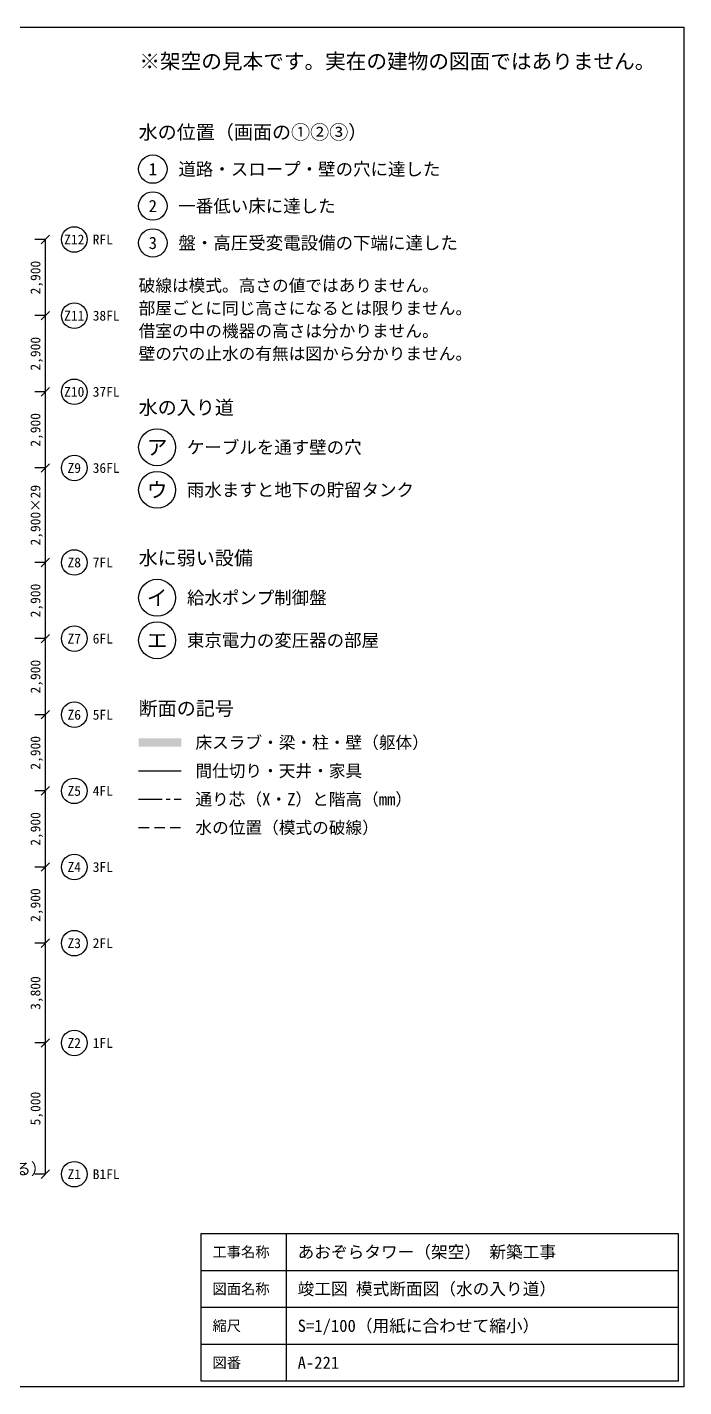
# Model space of a CAD drawing. Header units: millimetres. Extents: x 865 to 74811, y -52649 to -865.
# Drawn here: x 49811 to 74811, y -52649 to -865 of the extents above; entities that cross this region are included whole.
import ezdxf
from ezdxf.enums import TextEntityAlignment as Align

# ---------------------------------------------------------------- set-up
doc = ezdxf.new("R2010")
doc.units = ezdxf.units.MM
doc.linetypes.add('CENTER', pattern=[1350, 900, -150, 150, -150])
doc.linetypes.add('DASHED', pattern=[600, 400, -200])
for name, color, linetype in [('図枠', 7, 'CONTINUOUS'), ('壁', 7, 'CONTINUOUS'), ('寸法', 5, 'CONTINUOUS'), ('文字', 7, 'CONTINUOUS'), ('水の位置', 4, 'DASHED'), ('水の入り道', 4, 'CONTINUOUS'), ('細線', 8, 'CONTINUOUS'), ('通り芯', 1, 'CENTER')]:
    doc.layers.add(name, color=color, linetype=linetype)
doc.styles.add('JP', font='msgothic.ttc')

msp = doc.modelspace()

# ---------------------------------------------------------------- linework, layer by layer
at = {"layer": '図枠'}
for p, q in [((59675.68, -46810.81), (59675.68, -52432.43)), ((56432.43, -48216.22), (74594.59, -48216.22)), ((56432.43, -49621.62), (74594.59, -49621.62)), ((56432.43, -51027.03), (74594.59, -51027.03))]:
    msp.add_line(p, q, dxfattribs=at)
for points in [[(864.86, -864.86), (74810.81, -864.86), (74810.81, -52648.65), (864.86, -52648.65)], [(56432.43, -46810.81), (74594.59, -46810.81), (74594.59, -52432.43), (56432.43, -52432.43)]]:
    msp.add_lwpolyline(points, close=True, dxfattribs=at)
for centre, radius in [((51602.7, -8951.35), 486.49), ((51602.7, -11851.35), 486.49), ((51602.7, -14751.35), 486.49), ((54756.76, -16864.86), 702.7), ((51602.7, -17651.35), 486.49), ((54756.76, -18486.49), 702.7), ((51602.7, -21251.35), 486.49), ((54756.76, -22594.59), 702.7), ((51602.7, -24151.35), 486.49), ((54756.76, -24216.22), 702.7), ((51602.7, -27051.35), 486.49), ((51602.7, -29951.35), 486.49), ((51602.7, -32851.35), 486.49), ((51602.7, -35751.35), 486.49), ((51602.7, -39551.35), 486.49), ((51602.7, -44551.35), 486.49)]:
    msp.add_circle(centre, radius, dxfattribs=at)
at = {"layer": '壁'}
msp.add_solid([(54054.05, -27945.95), (55675.68, -27945.95), (54054.05, -28270.27), (55675.68, -28270.27)], dxfattribs=at)
at = {"layer": '寸法'}
for p, q in [((50340.54, -9113.51), (50664.86, -8789.19)), ((50502.7, -44551.35), (50502.7, -8951.35)), ((50340.54, -12013.51), (50664.86, -11689.19)), ((50340.54, -12013.51), (50664.86, -11689.19)), ((50340.54, -14913.51), (50664.86, -14589.19)), ((50340.54, -14913.51), (50664.86, -14589.19)), ((50340.54, -17813.51), (50664.86, -17489.19)), ((50340.54, -17813.51), (50664.86, -17489.19)), ((50340.54, -21413.51), (50664.86, -21089.19)), ((50340.54, -21413.51), (50664.86, -21089.19)), ((50340.54, -24313.51), (50664.86, -23989.19)), ((50340.54, -24313.51), (50664.86, -23989.19)), ((50340.54, -27213.51), (50664.86, -26889.19)), ((50340.54, -27213.51), (50664.86, -26889.19)), ((50340.54, -30113.51), (50664.86, -29789.19)), ((50340.54, -30113.51), (50664.86, -29789.19)), ((50340.54, -33013.51), (50664.86, -32689.19)), ((50340.54, -33013.51), (50664.86, -32689.19)), ((50340.54, -35913.51), (50664.86, -35589.19)), ((50340.54, -35913.51), (50664.86, -35589.19)), ((50340.54, -39713.51), (50664.86, -39389.19)), ((50340.54, -39713.51), (50664.86, -39389.19)), ((50340.54, -44713.51), (50664.86, -44389.19))]:
    msp.add_line(p, q, dxfattribs=at)
at = {"layer": '水の位置'}
msp.add_line((54054.05, -31351.35), (55675.68, -31351.35), dxfattribs=at)
at = {"layer": '水の入り道'}
for centre in [(54594.59, -6270.27), (54594.59, -7675.68), (54594.59, -9081.08)]:
    msp.add_circle(centre, 540.54, dxfattribs=at)
at = {"layer": '細線'}
msp.add_line((54054.05, -29189.19), (55675.68, -29189.19), dxfattribs=at)
at = {"layer": '通り芯'}
for p, q in [((50502.7, -8951.35), (50102.7, -8951.35)), ((50502.7, -11851.35), (50102.7, -11851.35)), ((50502.7, -14751.35), (50102.7, -14751.35)), ((50502.7, -17651.35), (50102.7, -17651.35)), ((50502.7, -21251.35), (50102.7, -21251.35)), ((50502.7, -24151.35), (50102.7, -24151.35)), ((50502.7, -27051.35), (50102.7, -27051.35)), ((50502.7, -29951.35), (50102.7, -29951.35)), ((54054.05, -30270.27), (55675.68, -30270.27)), ((50502.7, -32851.35), (50102.7, -32851.35)), ((50502.7, -35751.35), (50102.7, -35751.35)), ((50502.7, -39551.35), (50102.7, -39551.35)), ((50502.7, -44551.35), (50102.7, -44551.35))]:
    msp.add_line(p, q, dxfattribs=at)

# ---------------------------------------------------------------- texts
at = {"layer": '寸法', "style": 'JP'}
for s, height, p in [('RFL', 376.8, (52305.41, -8951.35)), ('38FL', 376.8, (52305.41, -11851.35)), ('37FL', 376.8, (52305.41, -14751.35)), ('36FL', 376.8, (52305.41, -17651.35)), ('7FL', 376.8, (52305.41, -21251.35)), ('6FL', 376.8, (52305.41, -24151.35)), ('5FL', 376.8, (52305.41, -27051.35)), ('4FL', 376.8, (52305.41, -29951.35)), ('3FL', 376.8, (52305.41, -32851.35)), ('2FL', 376.8, (52305.41, -35751.35)), ('1FL', 376.8, (52305.41, -39551.35)), ('（ここからも入る）', 443.2, (45117.57, -44346.62)), ('B1FL', 376.8, (52305.41, -44551.35))]:
    msp.add_text(s, height=height, dxfattribs=at).set_placement(p, align=Align.MIDDLE_LEFT)
for s, p in [('2,900', (50124.32, -10401.35)), ('2,900', (50124.32, -13301.35)), ('2,900', (50124.32, -16201.35)), ('2,900×29', (50124.32, -19451.35)), ('2,900', (50124.32, -22701.35)), ('2,900', (50124.32, -25601.35)), ('2,900', (50124.32, -28501.35)), ('2,900', (50124.32, -31401.35)), ('2,900', (50124.32, -34301.35)), ('3,800', (50124.32, -37651.35)), ('5,000', (50124.32, -42051.35))]:
    msp.add_text(s, height=376.8, rotation=90, dxfattribs=at).set_placement(p, align=Align.MIDDLE_CENTER)
at = {"layer": '文字', "style": 'JP'}
msp.add_text('※架空の見本です。実在の建物の図面ではありません。', height=576.2, dxfattribs=at).set_placement((73729.73, -2162.16), align=Align.MIDDLE_RIGHT)
for s, height, p in [('水の位置（画面の①②③）', 531.9, (54054.05, -4864.86)), ('道路・スロープ・壁の穴に達した', 487.6, (55567.57, -6270.27)), ('一番低い床に達した', 487.6, (55567.57, -7675.68)), ('盤・高圧受変電設備の下端に達した', 487.6, (55567.57, -9081.08)), ('破線は模式。高さの値ではありません。', 465.4, (54054.05, -10702.7)), ('部屋ごとに同じ高さになるとは限りません。', 465.4, (54054.05, -11567.57)), ('借室の中の機器の高さは分かりません。', 465.4, (54054.05, -12432.43)), ('壁の穴の止水の有無は図から分かりません。', 465.4, (54054.05, -13297.3)), ('水の入り道', 531.9, (54054.05, -15351.35)), ('ケーブルを通す壁の穴', 487.6, (55891.89, -16864.86)), ('雨水ますと地下の貯留タンク', 487.6, (55891.89, -18486.49)), ('水に弱い設備', 531.9, (54054.05, -21081.08)), ('給水ポンプ制御盤', 487.6, (55891.89, -22594.59)), ('東京電力の変圧器の部屋', 487.6, (55891.89, -24216.22)), ('断面の記号', 531.9, (54054.05, -26810.81)), ('床スラブ・梁・柱・壁（躯体）', 465.4, (56216.22, -28108.11)), ('間仕切り・天井・家具', 465.4, (56216.22, -29189.19)), ('通り芯（X・Z）と階高（mm）', 465.4, (56216.22, -30270.27)), ('水の位置（模式の破線）', 465.4, (56216.22, -31351.35)), ('工事名称', 398.9, (56864.86, -47513.51)), ('あおぞらタワー（架空） 新築工事', 465.4, (60108.11, -47513.51)), ('図面名称', 398.9, (56864.86, -48918.92)), ('竣工図 模式断面図（水の入り道）', 465.4, (60108.11, -48918.92)), ('縮尺', 398.9, (56864.86, -50324.32)), ('S=1/100（用紙に合わせて縮小）', 465.4, (60108.11, -50324.32)), ('図番', 398.9, (56864.86, -51729.73)), ('A-221', 465.4, (60108.11, -51729.73))]:
    msp.add_text(s, height=height, dxfattribs=at).set_placement(p, align=Align.MIDDLE_LEFT)
for s, height, p in [('1', 465.4, (54594.59, -6270.27)), ('2', 465.4, (54594.59, -7675.68)), ('Z12', 376.8, (51602.7, -8951.35)), ('3', 465.4, (54594.59, -9081.08)), ('Z11', 376.8, (51602.7, -11851.35)), ('Z10', 376.8, (51602.7, -14751.35)), ('ア', 576.2, (54756.76, -16864.86)), ('Z9', 376.8, (51602.7, -17651.35)), ('ウ', 576.2, (54756.76, -18486.49)), ('Z8', 376.8, (51602.7, -21251.35)), ('イ', 576.2, (54756.76, -22594.59)), ('Z7', 376.8, (51602.7, -24151.35)), ('エ', 576.2, (54756.76, -24216.22)), ('Z6', 376.8, (51602.7, -27051.35)), ('Z5', 376.8, (51602.7, -29951.35)), ('Z4', 376.8, (51602.7, -32851.35)), ('Z3', 376.8, (51602.7, -35751.35)), ('Z2', 376.8, (51602.7, -39551.35)), ('Z1', 376.8, (51602.7, -44551.35))]:
    msp.add_text(s, height=height, dxfattribs=at).set_placement(p, align=Align.MIDDLE_CENTER)

doc.saveas('drawing.dxf')
